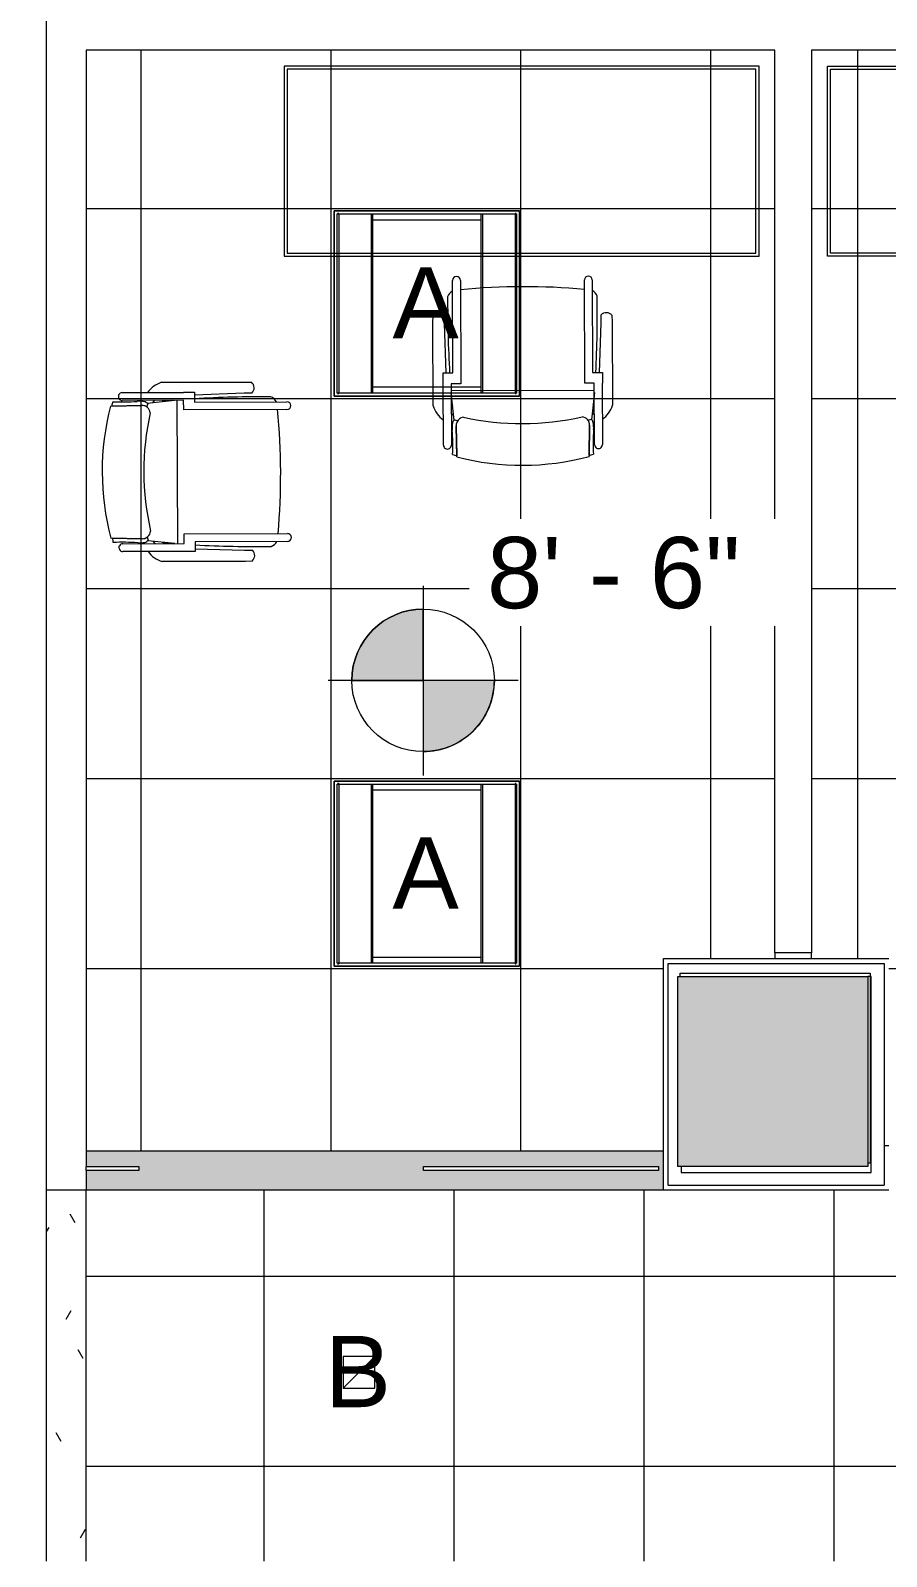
# Model space of a CAD drawing. Header units: inches. Extents: x -1206 to 1060, y -822 to 854.
# Drawn here: x -230.1 to -122, y 339.8 to 532.5 of the extents above; entities that cross this region are included whole.
import ezdxf

# ---------------------------------------------------------------- set-up
doc = ezdxf.new("R2010")
doc.units = ezdxf.units.IN
doc.header["$MEASUREMENT"] = 0
for name, color, linetype, lineweight in [('X1$0$18_0109_REV_dwg _7_', 8, 'Continuous', 9), ('X1$0$A-CLNG', 13, 'Continuous', 13), ('X1$0$A-CLNG-PATT', 13, 'Continuous', 13), ('X1$0$A-WALL', 113, 'Continuous', 13), ('X1$0$A-WALL-PATT', 111, 'Continuous', 13), ('X1$0$BB Columns_Pen_No__7', 250, 'Continuous', 20), ('X1$0$E-LITE-EQPM', 33, 'Continuous', 9), ('X1$0$E-LITE-EQPM-IDEN', 33, 'Continuous', 9), ('X1$0$G-ANNO-DIMS', 111, 'Continuous', 9), ('X1$0$I-FURN', 30, 'Continuous', 9), ('X1$0$I-WALL', 2, 'Continuous', 13), ('X1$0$S-COLS', 52, 'Continuous', 9)]:
    doc.layers.add(name, color=color, linetype=linetype, lineweight=lineweight)
doc.styles.add('X1$0$Arial', font='arial.ttf', dxfattribs={"height": 8.999999999999991})
pattern_1 = [(0, (0, 0), (30.72, 7.68), [1.267, -21.773, 1.267, -21.773, -122.88]), (0, (0, 0), (30.72, 7.68), [-46.08, 1.267, -44.813, 1.267, -21.773, -53.76]), (0, (0, 0), (30.72, 7.68), [-115.2, 1.267, -14.093, 1.267, -37.133]), (120, (11.52, 3.84), (-22.01107510106448, 22.76430040425796), [1.267, -21.773, 1.267, -21.773, -122.88]), (120, (11.52, 3.84), (-22.01107510106448, 22.76430040425796), [-46.07999999999999, 1.267, -44.813, 1.267, -21.773, -53.75999999999999]), (120, (11.52, 3.84), (-22.01107510106448, 22.76430040425796), [-115.2, 1.267, -14.093, 1.267, -37.133]), (240, (15.36, 19.2), (-8.708924898935503, -30.44430040425795), [1.267, -21.773, 1.267, -21.773, -122.88]), (240, (15.36, 19.2), (-8.708924898935503, -30.44430040425795), [-46.08, 1.267, -44.813, 1.267, -21.773, -53.76]), (240, (15.36, 19.2), (-8.708924898935503, -30.44430040425795), [-115.2, 1.267, -14.093, 1.267, -37.133])]

# ---------------------------------------------------------------- blocks, each defined once
blk = doc.blocks.new('X1$0$Table-Multi_Use-Teknion-PRBF-R2014 - _See Type Catalog_-5471448-FIRST FLOOR RCP')
at = {"layer": 'X1$0$I-FURN'}
for p, q in [((29.99999999999994, 11.99999999999733), (-30.00000000000004, 11.99999999999733)), ((-30.00000000000004, 11.99999999999733), (-30.00000000000004, -12.00000000000305)), ((-29.59858467545087, 11.59858467544744), (-29.59858467545087, -11.59858467545916)), ((29.59858467545288, 11.59858467544744), (-29.59858467545087, 11.59858467544744)), ((29.59858467545288, -11.59858467545916), (29.59858467545288, 11.59858467544744)), ((29.99999999999994, -12.00000000000305), (29.99999999999994, 11.99999999999733)), ((-30.00000000000004, -12.00000000000305), (29.99999999999994, -12.00000000000305)), ((-29.59858467545087, -11.59858467545916), (29.59858467545288, -11.59858467545916))]:
    blk.add_line(p, q, dxfattribs=at)
blk = doc.blocks.new('X1$0$F-Haworth_Chair_X99-Seminar - X99 Seminar Chair with Glides-5034159-FIRST FLOOR RCP')
at = {"layer": 'X1$0$I-FURN'}
for p, q in [((-8.819570426643756, -0.8925494641141984), (-8.819570426643773, 10.77833585943518)), ((-7.828603339574118, 10.77833585943519), (-7.828603339574097, -2.27054672004128)), ((7.828603339575568, -2.27054672004128), (7.828603339575589, 10.77833585943519)), ((8.819570426645244, 10.77833585943518), (8.819570426645226, -0.8925494641141988)), ((-11.32417292118691, 5.481649725112688), (-11.29500691691706, 6.316854810634502)), ((-9.918558335967687, 6.364921454247101), (-9.918558335967685, 5.364921454247133)), ((9.918558335969154, 5.364921454247133), (9.918558335969157, 6.364921454247101)), ((11.29500691691853, 6.316854810634502), (11.32417292118838, 5.481649725112688)), ((-11.32417292118687, -5.05809713606885), (-11.32417292118689, 5.481649725112683)), ((-9.918558335967687, 5.364921454247133), (-9.705482499005956, -0.8925494641142581)), ((9.705482499007429, -0.8925494641142581), (9.918558335969157, 5.364921454247133)), ((11.32417292118836, 5.481649725112683), (11.32417292118834, -5.058097136068852)), ((-10.06957042664375, -0.8925494641142024), (-8.819570426643756, -0.8925494641141984)), ((-10.06957042664375, -2.270546720041287), (-10.06957042664375, -0.8925494641142024)), ((8.819570426645226, -0.8925494641141984), (10.06957042664523, -0.8925494641142024)), ((10.06957042664523, -0.8925494641142024), (10.06957042664522, -2.270546720041287)), ((-10.03789925041468, -2.270546720041287), (-10.06957042664375, -2.270546720041287)), ((-10.03789925041467, -10.02054672004128), (-10.03789925041468, -2.270546720041286)), ((-9.041880343971783, -2.270546720041284), (-9.041880343971773, -10.02054672004128)), ((-7.828603339574097, -2.27054672004128), (-9.041880343971783, -2.270546720041284)), ((-9.041880343971608, -3.121849652256108), (9.041880343973403, -3.121849652256049)), ((-8.680608624318566, -6.865956946998065), (-9.041880343971593, -3.428686139215465)), ((9.041880343973254, -2.270546720041284), (7.828603339575568, -2.27054672004128)), ((9.041880343973713, -3.428686139209323), (8.680608624320078, -6.86595694699769)), ((9.041880343973242, -10.02054672004128), (9.041880343973254, -2.270546720041284)), ((10.03789925041615, -2.270546720041287), (10.03789925041614, -10.02054672004128)), ((10.06957042664522, -2.270546720041287), (10.03789925041615, -2.270546720041287)), ((-9.041880343971705, -5.987114718055395), (-8.748016767090611, -6.224611309484306)), ((-8.609864881544665, -6.80971196428311), (-8.234737420038105, -6.94624719432734)), ((-8.422935226445931, -7.569171268942378), (-8.344757593437171, -11.36907113963429)), ((-8.341703794206929, -11.51750402067099), (-8.422935226445931, -7.569171268942446)), ((8.234737420039576, -6.94624719432734), (8.609864881546136, -6.80971196428311)), ((8.4229352264474, -7.569171268942446), (8.341693495862232, -11.51800458180039)), ((8.344757593438642, -11.36907113963429), (8.422935226447402, -7.569171268942378)), ((8.748016767091762, -6.224611309484565), (9.041880343973174, -5.987114718055395))]:
    blk.add_line(p, q, dxfattribs=at)
for centre, radius, start, end in [((-8.324086883108945, 10.77833585943518), 0.4954835435348262, 8.205831078175873e-13, 180.0000000000004), ((9.605649609056852e-13, -75.00753846055763), 84.96309728480021, 84.71194206674534, 95.2880579332559), ((8.324086883110418, 10.77833585943518), 0.495483543534827, 6.162328767615994e-13, 179.9999999999999), ((144.0649190457845, 7.322095333478877), 153.5187340147624, 179.474948162566, 183.0680663473001), ((-8.213386158982706, 8.27871519488173), 1.313538391750254, 117.6472601359962, 159.9567491976252), ((8.213386158984177, 8.27871519488173), 1.313538391750255, 20.04325080237585, 62.35273986399929), ((-144.0649190458015, 7.322095333479727), 153.5187340147808, 356.9319336527, 0.5250518374347706), ((-10.58366280581512, 5.678823093103245), 0.9555600017661421, 45.89014362710768, 138.1098563728949), ((10.58366280581659, 5.678823093103242), 0.9555600017661436, 41.89014362710635, 134.1098563728935), ((144.0649190457845, 7.322095333478877), 153.5187340147623, 184.0893717944817, 184.5213232809724), ((-144.0649190458015, 7.322095333479727), 153.5187340147808, 355.4786767190283, 355.9106282055182), ((-7.871855547715771, -3.924436860996667), 3.633686194922235, 198.1789341128339, 233.1331214573948), ((-8.236038694355733, -4.592080668149852), 0.7634741367699536, 194.2337537568683, 212.3683761056255), ((8.236038694357205, -4.592080668149854), 0.7634741367699526, 327.6316238944522, 345.7662462431373), ((7.871855547717241, -3.924436860996666), 3.633686194922231, 306.8668785426056, 341.8210658871666), ((-4.708018724093999, 1.148173546689498), 9.612083956419132, 243.1230662951259, 243.9964054105158), ((-5.200702521747142, -7.86450628266846), 3.739167988326884, 170.0935796350282, 184.0143474058679), ((-8.279941661204363, -7.326737456369237), 0.6133226644977433, 122.5426762066921, 170.0935796350304), ((-7.369641273754437, -7.547501216865815), 1.053516844636797, 95.95537142783688, 181.1786143726695), ((-7.369641273754433, -7.547501216865753), 1.053516844636803, 145.2001546139941, 181.178614372668), ((4.11670697531008e-13, 26.49489004856752), 33.83157789672385, 257.2284590713251, 282.7715409286731), ((7.369641273755907, -7.547501216865815), 1.053516844636797, 358.821385627331, 84.04462857221277), ((7.369641273755902, -7.547501216865756), 1.053516844636804, 358.8213856273304, 34.79984538600488), ((8.27994166120582, -7.326737456369243), 0.61332266449776, 9.906420364971083, 57.45732379330831), ((5.200702521748712, -7.86450628266846), 3.739167988326784, 355.9856525941323, 9.906420364973103), ((4.708018724095368, 1.148173546689734), 9.612083956419376, 296.0035945894825, 296.8769337048745), ((-36.062156889033, -10.03031532319606), 27.1981895986439, 357.4881782974307, 4.014347405864387), ((36.06215688903448, -10.03031532319607), 27.19818959864391, 175.9856525941345, 182.5118217025675), ((-9.539889797193222, -10.02054672004128), 0.4980094532214494, 180, 6.131073365081794e-13), ((0.002064612428876344, 20.72867255372102), 33.16526181323876, 254.4477637635459, 255.4234282194683), ((0.000949253462585009, 20.29190370350039), 32.88522889743001, 255.3040258467093, 284.6925359998273), ((-0.002064612432477464, 20.72867255373945), 33.16526181325784, 284.5765717805326, 285.5522362364544), ((9.539889797194691, -10.02054672004128), 0.4980094532214494, 180, 6.131073365081794e-13)]:
    blk.add_arc(centre, radius, start, end, dxfattribs=at)
blk = doc.blocks.new('X1$0$Table-Multi_Use-Teknion-PRBF-R2014 - _See Type Catalog_-5472963-FIRST FLOOR RCP')
at = {"layer": 'X1$0$I-FURN'}
for p, q in [((-30.00000000000004, 12.00000000000305), (29.99999999999994, 12.00000000000305)), ((-30.00000000000004, -11.99999999999733), (-30.00000000000004, 12.00000000000305)), ((-29.59858467545087, 11.59858467545916), (29.59858467545288, 11.59858467545916)), ((-29.59858467545087, -11.59858467544744), (-29.59858467545087, 11.59858467545916)), ((29.59858467545288, 11.59858467545916), (29.59858467545288, -11.59858467544744)), ((29.99999999999994, 12.00000000000305), (29.99999999999994, -11.99999999999733)), ((29.99999999999994, -11.99999999999733), (-30.00000000000004, -11.99999999999733)), ((29.59858467545288, -11.59858467544744), (-29.59858467545087, -11.59858467544744))]:
    blk.add_line(p, q, dxfattribs=at)
blk = doc.blocks.new('X1$0$18_0109_REV_dwg _7_-5631515-FIRST FLOOR RCP')
at = {"layer": 'X1$0$BB Columns_Pen_No__7', "color": 9}
blk.add_line((-6514.689988332142, 3335.658667390926), (-6514.689988332142, 3336.06632104076), dxfattribs=at)
at = {"layer": 'X1$0$BB Columns_Pen_No__7', "color": 9, "flags": 128}
blk.add_lwpolyline([(-6514.689988332142, 3336.06632104076), (-6490.689988332142, 3336.06632104076), (-6490.689988332142, 3312.06632104076), (-6490.966242284465, 3312.06632104076)], dxfattribs=at)
blk = doc.blocks.new('X1$0$L-Recessed-Axis-Duo - 2 x 2-V17-FIRST FLOOR RCP')
at = {"layer": 'X1$0$E-LITE-EQPM'}
for p, q in [((-11.70125000000018, 11.70124999999967), (-11.70125000000001, -11.70125000000036)), ((11.70125000000001, 11.70124999999984), (-11.70125000000018, 11.70124999999967)), ((11.7012500000001, -11.70125000000036), (11.70125000000001, 11.70124999999984)), ((-11.37499999999974, 11.26001541712435), (-11.37499999999974, 11.2743613211372)), ((-11.37499999999974, 11.13871248810012), (-11.37499999999974, 11.26001541712435)), ((-11.37499999999974, 11.13871248810012), (11.37500000000194, 11.13871248810012)), ((11.3212503404509, 11.32125034045032), (-11.3212503404504, 11.32125034045032)), ((-11.3212503404504, 11.32125034045033), (-11.3212503404504, -11.32125034045099)), ((11.3212503404509, -11.32125034045099), (11.3212503404509, 11.32125034045032)), ((11.37500000000193, 11.27436132113728), (11.37500000000193, 11.26001541712435)), ((11.37500000000194, 11.26001541712435), (11.37500000000194, 11.13871248810012)), ((-11.32125034045037, 7.025524577924827), (11.32125034045096, 7.025524577924827)), ((-11.32125034045037, 7.015847702113612), (11.32125034045096, 7.015847702113612)), ((-11.32125034045072, 6.852663287769302), (11.32125034045063, 6.852663287769302)), ((-10.57125025785035, 6.863553461615158), (-10.57125025785035, -6.863553461615171)), ((10.57125025785085, -6.863215716455894), (10.57125025785085, 6.863215716456192)), ((11.32125034045063, -6.852663287769132), (-11.32125034045072, -6.852663287768961)), ((-11.32125034045045, -7.015847702113351), (11.3212503404508, -7.015847702113351)), ((-11.32125034045045, -7.025524577924568), (11.3212503404508, -7.025524577924568)), ((-11.37499999999974, -11.26001541712425), (-11.37499999999974, -11.13871248809951)), ((-11.37499999999974, -11.13871248809951), (11.37500000000194, -11.13871248809951)), ((-11.37499999999974, -11.27436132113721), (-11.37499999999974, -11.26001541712425)), ((-11.3212503404504, -11.32125034045098), (11.3212503404509, -11.32125034045099)), ((11.37500000000194, -11.13871248809951), (11.37500000000194, -11.26001541712425)), ((11.37500000000194, -11.26001541712425), (11.37500000000194, -11.27436132113729)), ((-11.70125000000001, -11.70125000000036), (11.7012500000001, -11.70125000000036))]:
    blk.add_line(p, q, dxfattribs=at)
for points, knots in [([(-11.64125001675037, 11.6412500167503), (-11.6464860030446, 11.64660277706004), (-11.65433927915147, 11.65431583323231), (-11.66427666576284, 11.66427681762273), (-11.67133580883706, 11.67133766628077), (-11.67788014913949, 11.67787256750432), (-11.68379774836782, 11.68380222611823), (-11.68898732805207, 11.68897699868511), (-11.69336016269634, 11.69336573628232), (-11.69684117998876, 11.69682921501138), (-11.70021528227305, 11.70022710545531), (-11.70124999999983, 11.70122677901994), (-11.70124999999982, 11.70124999999974)], [0, 0, 0, 0, 0.1666666666666667, 0.25, 0.3333333333333333, 0.4166666666666666, 0.5, 0.5833333333333333, 0.6666666666666666, 0.75, 0.8333333333333334, 1, 1, 1, 1]), ([(11.64125001675088, 11.6412500167503), (11.64660277706061, 11.64648600304452), (11.65431583323289, 11.6543392791514), (11.66427681762331, 11.66427666576276), (11.67133766628134, 11.67133580883699), (11.67787256750489, 11.67788014913941), (11.68380222611882, 11.68379774836774), (11.68897699868568, 11.68898732805199), (11.69336573628289, 11.69336016269627), (11.69682921501196, 11.69684117998867), (11.70022710545588, 11.70021528227298), (11.70122677902052, 11.70124999999974), (11.70125000000032, 11.70124999999974)], [0, 0, 0, 0, 0.1666666666666667, 0.25, 0.3333333333333333, 0.4166666666666666, 0.5, 0.5833333333333333, 0.6666666666666666, 0.75, 0.8333333333333334, 1, 1, 1, 1]), ([(-11.70124999999982, -11.7012500000004), (-11.70122677902002, -11.7012500000004), (-11.70022710545539, -11.70021528227363), (-11.69682921501146, -11.69684117998934), (-11.69336573628239, -11.69336016269694), (-11.68897699868518, -11.68898732805265), (-11.68380222611832, -11.6837977483684), (-11.67787256750439, -11.67788014914007), (-11.67133766628084, -11.67133580883765), (-11.66427681762281, -11.66427666576342), (-11.65431583323239, -11.65433927915206), (-11.64660277706012, -11.64648600304518), (-11.64125001675038, -11.64125001675096)], [-1, -1, -1, -1, -0.8333333333333333, -0.75, -0.6666666666666666, -0.5833333333333333, -0.5, -0.4166666666666666, -0.3333333333333333, -0.25, -0.1666666666666667, 0, 0, 0, 0]), ([(11.64125001675088, -11.64125001675096), (11.6464860030451, -11.6466027770607), (11.65433927915197, -11.65431583323297), (11.66427666576334, -11.6642768176234), (11.67133580883756, -11.67133766628143), (11.67788014913999, -11.67787256750498), (11.68379774836832, -11.6838022261189), (11.68898732805257, -11.68897699868577), (11.69336016269684, -11.69336573628298), (11.69684117998925, -11.69682921501204), (11.70021528227355, -11.70022710545597), (11.70125000000031, -11.7012267790206), (11.70125000000032, -11.7012500000004)], [0, 0, 0, 0, 0.1666666666666667, 0.25, 0.3333333333333333, 0.4166666666666666, 0.5, 0.5833333333333333, 0.6666666666666666, 0.75, 0.8333333333333334, 1, 1, 1, 1])]:
    blk.add_open_spline(points, degree=3, knots=knots, dxfattribs=at)
blk = doc.blocks.new('X1$0$L-Recessed-Axis-Duo - 2 x 2-V14-FIRST FLOOR RCP')
at = {"layer": 'X1$0$E-LITE-EQPM'}
for p, q in [((-11.70124999999959, 11.7012500000007), (-11.70124999999959, -11.70124999999942)), ((11.70125000000061, 11.7012500000007), (-11.70124999999959, 11.7012500000007)), ((11.70125000000061, -11.70124999999942), (11.70125000000061, 11.7012500000007)), ((-11.37499999999974, 11.26001541712425), (-11.37499999999974, 11.27436132113721)), ((-11.37499999999974, 11.13871248809951), (-11.37499999999974, 11.26001541712425)), ((11.37500000000194, 11.13871248809951), (-11.37499999999974, 11.13871248809951)), ((-11.3212503404504, 11.32125034045099), (-11.3212503404504, -11.32125034045033)), ((11.3212503404509, 11.32125034045099), (-11.3212503404504, 11.32125034045098)), ((11.3212503404509, -11.32125034045032), (11.3212503404509, 11.32125034045099)), ((11.37500000000194, 11.27436132113729), (11.37500000000194, 11.26001541712425)), ((11.37500000000194, 11.26001541712425), (11.37500000000194, 11.13871248809951)), ((11.32125034045088, 7.025524577924568), (-11.32125034045037, 7.025524577924568)), ((11.32125034045088, 7.015847702113351), (-11.32125034045037, 7.015847702113351)), ((-11.32125034045012, 6.852663287769388), (11.32125034045114, 6.852663287769388)), ((-10.57125025785035, 6.863553461615094), (-10.57125025785035, -6.863553461615235)), ((10.57125025785085, -6.863215716456179), (10.57125025785085, 6.863215716455961)), ((11.32125034045114, -6.852663287768961), (-11.32125034045012, -6.852663287768961)), ((11.32125034045088, -7.015847702113612), (-11.32125034045037, -7.015847702113612)), ((11.32125034045088, -7.025524577924827), (-11.32125034045037, -7.025524577924827)), ((-11.37499999999974, -11.26001541712435), (-11.37499999999974, -11.13871248810012)), ((11.37500000000194, -11.13871248810012), (-11.37499999999974, -11.13871248810012)), ((-11.37499999999974, -11.2743613211372), (-11.37499999999974, -11.26001541712435)), ((-11.3212503404504, -11.32125034045032), (11.3212503404509, -11.32125034045032)), ((11.37500000000194, -11.13871248810012), (11.37500000000194, -11.26001541712435)), ((11.37500000000193, -11.26001541712435), (11.37500000000193, -11.27436132113728)), ((-11.70124999999959, -11.70124999999942), (11.70125000000061, -11.70124999999942))]:
    blk.add_line(p, q, dxfattribs=at)
for points, knots in [([(-11.64125001675038, 11.64125001675096), (-11.64660277706012, 11.64648600304518), (-11.65431583323239, 11.65433927915206), (-11.66427681762281, 11.66427666576342), (-11.67133766628085, 11.67133580883766), (-11.67787256750439, 11.67788014914007), (-11.68380222611832, 11.6837977483684), (-11.68897699868519, 11.68898732805266), (-11.69336573628239, 11.69336016269693), (-11.69682921501146, 11.69684117998933), (-11.70022710545539, 11.70021528227364), (-11.70122677902002, 11.7012500000004), (-11.70124999999982, 11.7012500000004)], [-1, -1, -1, -1, -0.8333333333333333, -0.75, -0.6666666666666666, -0.5833333333333333, -0.5, -0.4166666666666666, -0.3333333333333333, -0.25, -0.1666666666666667, 0, 0, 0, 0]), ([(11.70125000000032, 11.7012500000004), (11.70125000000032, 11.7012267790206), (11.70021528227355, 11.70022710545597), (11.69684117998925, 11.69682921501204), (11.69336016269685, 11.69336573628298), (11.68898732805257, 11.68897699868577), (11.68379774836832, 11.6838022261189), (11.67788014913999, 11.67787256750498), (11.67133580883757, 11.67133766628143), (11.66427666576333, 11.66427681762339), (11.65433927915198, 11.65431583323298), (11.64648600304509, 11.6466027770607), (11.64125001675088, 11.64125001675096)], [0, 0, 0, 0, 0.1666666666666667, 0.25, 0.3333333333333333, 0.4166666666666666, 0.5, 0.5833333333333333, 0.6666666666666666, 0.75, 0.8333333333333334, 1, 1, 1, 1]), ([(-11.70124999999982, -11.70124999999974), (-11.70124999999982, -11.70122677901994), (-11.70021528227305, -11.70022710545531), (-11.69684117998876, -11.69682921501138), (-11.69336016269634, -11.69336573628232), (-11.68898732805207, -11.68897699868511), (-11.68379774836782, -11.68380222611823), (-11.67788014913949, -11.67787256750431), (-11.67133580883706, -11.67133766628077), (-11.66427666576283, -11.66427681762273), (-11.65433927915148, -11.65431583323231), (-11.6464860030446, -11.64660277706004), (-11.64125001675037, -11.6412500167503)], [0, 0, 0, 0, 0.1666666666666667, 0.25, 0.3333333333333333, 0.4166666666666666, 0.5, 0.5833333333333333, 0.6666666666666666, 0.75, 0.8333333333333334, 1, 1, 1, 1]), ([(11.70125000000032, -11.70124999999974), (11.70122677902052, -11.70124999999974), (11.70022710545588, -11.70021528227297), (11.69682921501196, -11.69684117998868), (11.6933657362829, -11.69336016269627), (11.68897699868568, -11.68898732805199), (11.68380222611881, -11.68379774836774), (11.67787256750489, -11.67788014913941), (11.67133766628135, -11.67133580883699), (11.66427681762331, -11.66427666576276), (11.65431583323289, -11.65433927915141), (11.64660277706061, -11.64648600304452), (11.64125001675088, -11.6412500167503)], [0, 0, 0, 0, 0.1666666666666667, 0.25, 0.3333333333333333, 0.4166666666666666, 0.5, 0.5833333333333333, 0.6666666666666666, 0.75, 0.8333333333333334, 1, 1, 1, 1])]:
    blk.add_open_spline(points, degree=3, knots=knots, dxfattribs=at)
blk = doc.blocks.new('X1$0$L-Recessed Square Downlight - 4_-4552743-FIRST FLOOR RCP')
at = {"layer": 'X1$0$E-LITE-EQPM'}
for p, q in [((-1.99999999999969, -2.00000000000022), (-1.99999999999969, 1.999999999999777)), ((-1.99999999999969, 1.999999999999777), (2.000000000000309, 1.999999999999777)), ((-1.99999999999969, 1.999999999999777), (2.000000000000309, -2.00000000000022)), ((2.000000000000309, 1.999999999999777), (2.000000000000309, -2.00000000000022)), ((2.000000000000309, -2.00000000000022), (-1.99999999999969, -2.00000000000022))]:
    blk.add_line(p, q, dxfattribs=at)
blk = doc.blocks.new('X1$0$Concrete-Rectangular-Column - 24 X 24-V32-FIRST FLOOR RCP')
at = {"layer": 'X1$0$S-COLS'}
blk.add_hatch(color=7, dxfattribs=at).paths.add_polyline_path([(12, -12.00000000000034), (12, 11.99999999999966), (-12, 11.99999999999966), (-12, -12.00000000000034), (-7.076117538866526, -12.00000000000034)], flags=0)
at = {"layer": 'X1$0$S-COLS', "color": 8, "lineweight": 20}
for p, q in [((-12, 12), (11.99999999999999, 12)), ((-12, -12), (-12, 12)), ((11.99999999999999, 12), (11.99999999999999, -12)), ((11.99999999999999, -12), (-12, -12))]:
    blk.add_line(p, q, dxfattribs=at)
blk = doc.blocks.new('X1$0$Spot Elevations - Spot Elevation - Target Filled-49714-FIRST FLOOR RCP')
at = {"layer": 'X1$0$G-ANNO-DIMS'}
h = blk.add_hatch(color=256, dxfattribs=at)
edge = h.paths.add_edge_path(flags=0)
edge.add_line((1.249000902703301e-16, 0), (-0.09374999999999985, 0))
edge.add_arc((4.891920202254595e-16, -2.60208521396521e-16), 0.09375000000000024, 90.00000000000063, 180.0000000000003, ccw=False)
edge.add_line((1.249000902703301e-16, 0.09375000000000007), (1.249000902703301e-16, 0))
h = blk.add_hatch(color=256, dxfattribs=at)
edge = h.paths.add_edge_path(flags=0)
edge.add_line((1.249000902703301e-16, 0), (0.09375000000000029, 0))
edge.add_arc((2.289834988289385e-16, 6.245004513516504e-17), 0.09374999999999996, 269.99999999999955, 359.99999999999966, ccw=False)
edge.add_line((1.249000902703301e-16, -0.09375), (1.249000902703301e-16, 0))
for p, q in [((-2.706168622523819e-16, 0.1243846875261664), (-2.706168622523819e-16, -0.125)), ((1.249000902703301e-16, 0), (1.249000902703301e-16, 0.09375000000000007)), ((0.1250000000000001, 7.067913962433002e-16), (-0.1249999999999998, 7.067913962433002e-16)), ((-0.09374999999999985, 0), (1.249000902703301e-16, 0)), ((1.249000902703301e-16, 0), (1.249000902703301e-16, -0.09375)), ((0.09375000000000029, 0), (1.249000902703301e-16, 0))]:
    blk.add_line(p, q, dxfattribs=at)
blk.add_circle((1.249000902703301e-16, 0), 0.09375000000000007, dxfattribs=at)
for centre, radius, start, end in [((4.891920202254595e-16, -2.60208521396521e-16), 0.09375000000000024, 90.0000000000002, 179.9999999999999), ((2.289834988289385e-16, 6.245004513516504e-17), 0.09374999999999996, 269.9999999999992, 359.9999999999993)]:
    blk.add_arc(centre, radius, start, end, dxfattribs=at)
blk = doc.blocks.new('X1')
at = {"layer": 'X1$0$A-CLNG-PATT'}
h = blk.add_hatch(dxfattribs=at)
h.set_pattern_fill('FP1_1', color=256, style=0, pattern_type=2)
h.set_pattern_definition(pattern_1)
h.paths.add_polyline_path([(-32.61180375498201, -389.1941201453394), (-30.29930375498804, -389.1941201453394), (-30.29930375498804, -206.2566201453434), (-29.79930375498764, -206.2566201453434), (-29.79930375498764, -389.1941201453394), (-27.98680375499032, -389.1941201453394), (-27.98680375499032, -165.5691201453427), (-29.79930375498764, -165.5691201453427), (-29.79930375498764, -170.2566201453432), (-30.2993037549877, -170.2566201453432), (-30.2993037549877, -165.5691201453427), (-32.61180375498201, -165.5691201453427), (-32.61180375498201, -377.9417924075045)], flags=0)
h.paths.add_polyline_path([(-105.2368037549877, -304.6941201453425), (-104.611803754988, -304.6941201453422), (-104.611803754988, -178.7100796679003), (-106.611803754988, -178.7100796679003), (-106.611803754988, -262.7100796679002), (-107.1118037549879, -262.7100796679002), (-107.1118037549879, -178.7100796679003), (-108.8618037549877, -178.7100796679003), (-108.8618037549877, -304.6941201453425), (-107.1118037549879, -304.6941201453425), (-107.1118037549879, -298.7100796679001), (-106.6118037549879, -298.7100796679001), (-106.6118037549879, -304.6941201453425)], flags=0)
h.paths.add_polyline_path([(-30.2993037549877, -160.9441201453454), (-30.2993037549877, -154.944120145342), (-29.79930375498764, -154.944120145342), (-29.79930375498764, -160.9441201453454), (-27.98680375499032, -160.9441201453454), (-27.98680375498486, 13.9851245794365), (-29.7993037549873, 13.9851245794365), (-29.7993037549873, -118.944120145342), (-30.29930375498753, -118.944120145342), (-30.29930375498753, 13.9851245794365), (-32.61180375498201, 13.9851245794365), (-32.61180375498201, -160.9441201451817)], flags=0)
h.paths.add_polyline_path([(-30.29930375498736, 18.61012457943655), (-30.29930375498736, 23.61012457943883), (-29.7993037549873, 23.61012457943883), (-29.7993037549873, 18.61012457943655), (-27.98680375498486, 18.61012457943655), (-27.98680375498486, 233.759077486753), (-29.79930375498696, 233.759077486753), (-29.79930375498696, 59.610124579439), (-30.29930375498736, 59.610124579439), (-30.29930375498702, 233.759077486753), (-32.61180375498201, 233.759077486753), (-32.61180375498201, 18.61012457959293)], flags=0)
h.paths.add_polyline_path([(-30.29930375498702, 238.3840774867529), (-30.29930375498702, 244.9636148551555), (-29.79930375498696, 244.9636148551555), (-29.79930375498696, 238.3840774867529), (-27.98680375498486, 238.3840774867529), (-27.99142728802024, 386.055879854658), (-29.79930375498662, 386.055879854658), (-29.79930375498662, 280.9636148551555), (-30.29930375498685, 280.9636148551555), (-30.29930375498685, 386.055879854658), (-32.61180375498201, 386.055879854658), (-32.61180375498201, 238.3840774868144)], flags=0)
h.paths.add_polyline_path([(-150.1794770482082, 386.0558798546584), (-150.1794770482082, 391.0558798546583), (-223.0857920039768, 391.0558798546583), (-223.0857920039768, 389.0558798546589), (-216.460792003977, 389.0558798546584), (-216.460792003977, 388.5558798546585), (-223.0857920039768, 388.5558798546583), (-223.0857920039768, 386.0558798546587), (-178.9641361878239, 386.0558798546584)], flags=0)
h.paths.add_polyline_path([(-178.9641361878239, 388.5558798546583), (-180.460792003977, 388.5558798546583), (-180.460792003977, 389.0558798546584), (-150.7732920039769, 389.0558798546584), (-150.7732920039769, 388.5558798546583)], flags=0)
h.paths.add_polyline_path([(-225.5701190574356, 535.0188083799981), (-223.3201190574354, 535.0188083799981), (-223.3201190574354, 600.5346993987056), (-225.5701190574354, 600.5346993987056), (-225.5701190574354, 575.7899691922055), (-226.0701190574355, 575.7899691922055), (-226.0701190574355, 600.5346993987056), (-228.3201190574353, 600.5346993987056), (-228.3201190574353, 535.0188083799987), (-226.0701190574353, 535.0188083799981), (-226.0701190574355, 539.7899691922054), (-225.5701190574356, 539.7899691922054)], flags=0)
h.paths.add_polyline_path([(-798.3452369940321, 596.0013681427654), (-798.3452369940321, 620.5013681427655), (-797.845236994032, 620.5013681427655), (-797.845236994032, 596.0013681427654), (-795.932031569259, 596.0013681427654), (-795.9320315692585, 661.3058805252114), (-732.1809041668897, 661.3058805252115), (-732.1809041668897, 663.0346993987076), (-756.085790536625, 663.0346993987075), (-756.085790536625, 663.5346993987075), (-732.1809041668897, 663.5346993987074), (-732.1809041668897, 666.2846993987077), (-796.0327179414948, 666.2846993987077), (-796.0327179414948, 663.5346993987077), (-792.0857905366249, 663.5346993987077), (-792.0857905366249, 663.0346993987079), (-796.0327179414948, 663.0346993987079), (-796.0327179414948, 661.3215774867521), (-797.845236994032, 661.3058805252118), (-797.845236994032, 656.5013681427656), (-798.3452369940321, 656.5013681427656), (-798.3452369940321, 661.3058805252118), (-800.9320315692589, 661.3058805252118), (-800.9320315692589, 596.0013681427654)], flags=0)
h.paths.add_polyline_path([(-468.3735939549146, 661.284699398707), (-468.3735939549146, 663.034699398707), (-492.27848032465, 663.0346993987071), (-492.27848032465, 663.534699398707), (-468.3735939549146, 663.534699398707), (-468.3735939549146, 666.2846993987058), (-532.9096790850751, 666.2846993987064), (-532.9096790850751, 663.534699398707), (-528.2784803246498, 663.534699398707), (-528.2784803246498, 663.0346993987072), (-532.9096790850751, 663.0346993987072), (-532.9096790850751, 661.2846993987075), (-505.6419709743761, 661.284699398707)], flags=0)
h.paths.add_polyline_path([(-537.5346790850749, 661.2846993987075), (-537.5346790850749, 663.0346993987071), (-540.7221790850754, 663.0346993987072), (-540.7221790850754, 663.534699398707), (-537.5346790850749, 663.534699398707), (-537.5346790850749, 666.2846993987077), (-600.6270654548108, 666.2846993987077), (-600.6270654548108, 663.5346993987072), (-576.7221790850756, 663.5346993987072), (-576.7221790850756, 663.0346993987072), (-600.6270654548108, 663.0346993987073), (-600.6270654548108, 661.2846993987075)], flags=0)
h.paths.add_polyline_path([(-394.5358937759141, 661.4311993415519), (-232.0701190574355, 661.4311993415519), (-232.0701190574355, 663.034699398706), (-354.3483937759141, 663.034699398706), (-354.3483937759141, 663.5346993987065), (-232.0701190574355, 663.5346993987065), (-232.0701190574355, 666.2846993987065), (-394.5358937759137, 666.2846993987065), (-394.5358937759137, 663.5346993987067), (-390.3483937759143, 663.5346993987067), (-390.3483937759143, 663.0346993987067), (-394.5358937759137, 663.0346993987067), (-394.5358937759141, 662.055879854658)], flags=0)
h = blk.add_hatch(dxfattribs=at)
h.set_pattern_fill('FP1_11', color=256, style=0, pattern_type=2)
h.set_pattern_definition([(90, (-168.179, 462.037), (24, -1.469576158976824e-15), []), (0, (-168.179, 462.037), (0, -24), [])])
h.paths.add_polyline_path([(-223.0857920039768, 391.0558798546583), (-150.1794770482082, 391.0558798546583), (-150.1794770482083, 415.3058798546584), (-136.0857920039766, 415.3058798546584), (-136.0857920039766, 530.0188083799983), (-223.0857920039768, 530.0188083799983), (-223.0857920039768, 416.2444575924952)], flags=0)
h.paths.add_polyline_path([(-189.6107611878238, 414.3361722423284), (-191.7556489232081, 414.3361722423284), (-191.7556489232062, 437.7385159923284), (-168.3533051732064, 437.7385159923267), (-168.3533051732096, 414.3361722423284), (-184.2874486878239, 414.3361722423284)], flags=0)
h.paths.add_polyline_path([(-191.7556489232062, 486.3361722423278), (-191.7556489232066, 509.7385159923272), (-168.3533051732083, 509.73851599233), (-168.3533051732064, 486.3361722423299), (-189.6107611878238, 486.3361722423302)], flags=0)
h = blk.add_hatch(dxfattribs=at)
h.set_pattern_fill('FP1_12', color=256, style=0, pattern_type=2)
h.set_pattern_definition([(90, (-77.612, 462.037), (24, -1.469576158976824e-15), []), (0, (-77.612, 462.037), (0, -24), [])])
h.paths.add_polyline_path([(-72.49788618782382, 391.3058798546587), (-32.61180375498457, 391.3058798546587), (-32.61180375498474, 474.3058798546586), (-50.92947704820056, 474.3058798546477), (-50.92947704819971, 530.0188083799986), (-131.4607920039768, 530.0188083799986), (-131.4607920039769, 415.3058798546584), (-121.679477048208, 415.3058798546584), (-121.6794770482082, 391.3058798546589), (-93.79113618782388, 391.3058798546587)], flags=0)
h.paths.add_polyline_path([(-101.1879756299808, 414.3361722423285), (-101.1879756299847, 437.7385159923267), (-77.78563187998468, 437.7385159923285), (-77.82119868782392, 414.3361722423285), (-99.11444868782381, 414.3361722423285)], flags=0)
h.paths.add_polyline_path([(-77.78563187998468, 486.3361722423285), (-101.1879756299847, 486.3361722423302), (-101.1879756299831, 509.7385159923301), (-77.78563187998297, 509.7385159923284), (-77.78563187998468, 489.0448638424953)], flags=0)
h = blk.add_hatch(dxfattribs=at)
h.set_pattern_fill('FP1_1', color=256, style=0, pattern_type=2)
h.set_pattern_definition(pattern_1)
h.paths.add_polyline_path([(-228.085792003977, 339.20365254409), (-223.0857920039768, 339.20365254409), (-223.0857920039768, 386.055879854658), (-228.085792003977, 386.0558798546587), (-228.085792003977, 339.3214542751297)], flags=0)
h = blk.add_hatch(dxfattribs=at)
h.set_pattern_fill('FP1_30', color=256, style=0, pattern_type=2)
h.set_pattern_definition([(90, (-128.612, -8.796), (24, -1.469576158976824e-15), []), (0, (-128.612, -8.796), (0, -24), [])])
h.paths.add_polyline_path([(-93.79113618782388, -406.1941201481503), (-32.61180375498713, -406.1941201481503), (-32.61180375498201, 386.2036525440901), (-121.6794770482082, 386.2036525440901), (-121.6794770482082, 386.0558798546582), (-223.0857920039768, 386.0558798546587), (-223.0857920039768, 339.20365254409), (-104.6118037549905, 339.2036525440895), (-104.6118037549905, 334.2036525440899), (-104.6607779913061, 334.2036525440899), (-104.6607779913061, 208.0082674119975), (-104.6118037549873, 208.0082674119975), (-104.6118037549871, 71.24690165204815), (-104.6607779913061, 71.24690165204815), (-104.6607779913061, -54.94412014534191), (-104.6118037549876, -54.94412014534191), (-104.6118037549878, -343.9441201453427), (-104.6607779913061, -343.9441201453427), (-104.6607779913061, -406.1941201481503)], flags=0)
at = {"layer": 'X1$0$A-WALL-PATT', "lineweight": 9}
h = blk.add_hatch(dxfattribs=at)
h.set_pattern_fill('FP1_1', color=256, style=0, pattern_type=2)
h.set_pattern_definition(pattern_1)
h.paths.add_polyline_path([(-121.6794770482082, 386.0558798546582), (-121.6794770482082, 414.6808798546583), (-122.3044770482081, 414.6808798546583), (-122.3044770482083, 386.0558798546582)], flags=0)
at = {"layer": 'X1$0$A-CLNG'}
for p, q in [((-168.3533051732082, 509.73851599233), (-191.7556489232082, 509.7385159923282)), ((-191.7556489232082, 509.7385159923282), (-191.7556489232064, 486.3361722423282)), ((-168.3533051732065, 486.33617224233), (-168.3533051732082, 509.73851599233)), ((-191.7556489232065, 486.3361722423282), (-168.3533051732065, 486.33617224233)), ((-168.3533051732061, 437.7385159923263), (-191.7556489232061, 437.7385159923284)), ((-191.7556489232061, 437.7385159923284), (-191.7556489232082, 414.3361722423284)), ((-168.3533051732081, 414.3361722423263), (-168.3533051732061, 437.7385159923263)), ((-191.7556489232082, 414.3361722423284), (-168.3533051732082, 414.3361722423263)), ((-136.0857920039769, 416.0558798546584), (-136.0857920039769, 415.3058798546584)), ((-131.4607920039769, 415.3058798546583), (-131.4607920039769, 416.0558798546585)), ((-223.0857920039769, 391.0558798546583), (-150.1794770482083, 391.0558798546583)), ((-228.0857920039768, 339.2036525440901), (-228.085792003977, 386.0558798546586)), ((-223.0857920039769, 339.2036525440901), (-223.0857920039769, 386.0558798546584)), ((-150.1794770482083, 386.0558798546584), (-223.0857920039769, 386.0558798546584))]:
    blk.add_line(p, q, dxfattribs=at)
at = {"layer": 'X1$0$A-WALL'}
for p, q in [((-136.0857920039769, 416.0558798546584), (-136.0857920039767, 530.0188083799984)), ((-131.4607920039767, 530.0188083799984), (-131.4607920039769, 416.0558798546584)), ((-149.5544770482083, 386.6808798546584), (-149.5544770482083, 414.6808798546583)), ((-149.5544770482083, 414.6808798546583), (-122.3044770482083, 414.6808798546583)), ((-131.4607920039769, 416.0558798546584), (-136.0857920039769, 416.0558798546584)), ((-122.3044770482083, 414.6808798546583), (-122.3044770482084, 386.6808798546583)), ((-223.085792003977, 388.5558798546585), (-223.085792003977, 389.0558798546585)), ((-149.5544770482083, 386.6808798546584), (-122.3044770482084, 386.6808798546583))]:
    blk.add_line(p, q, dxfattribs=at)
at = {"layer": 'X1$0$I-WALL'}
for p, q in [((-228.085792003977, 386.0558798546586), (-228.0857920039767, 535.0188083799986)), ((-136.0857920039767, 530.0188083799984), (-223.0857920039767, 530.0188083799987)), ((-223.0857920039767, 530.0188083799987), (-223.085792003977, 389.0558798546585)), ((-44.08579200397667, 530.0188083799981), (-131.4607920039767, 530.0188083799984)), ((-150.1794770482083, 386.0558798546584), (-150.1794770482083, 415.3058798546584)), ((-150.1794770482083, 415.3058798546584), (-121.6794770482083, 415.3058798546583)), ((-123.9294770482083, 413.0558798546583), (-124.3357920039758, 413.0558798546583)), ((-123.9294770482084, 388.3058798546583), (-123.9294770482083, 413.0558798546583)), ((-223.085792003977, 389.0558798546585), (-216.4607920039771, 389.0558798546585)), ((-223.085792003977, 388.5558798546585), (-223.085792003977, 386.0558798546586)), ((-216.4607920039771, 388.5558798546585), (-223.085792003977, 388.5558798546585)), ((-216.4607920039771, 389.0558798546585), (-216.4607920039771, 388.5558798546585)), ((-180.4607920039771, 388.5558798546584), (-180.4607920039771, 389.0558798546584)), ((-180.4607920039771, 389.0558798546584), (-150.773292003977, 389.0558798546583)), ((-150.773292003977, 388.5558798546583), (-180.4607920039771, 388.5558798546584)), ((-150.773292003977, 389.0558798546583), (-150.773292003977, 388.5558798546583)), ((-147.9294770482083, 389.0558798546584), (-147.9294770482083, 388.3058798546584)), ((-147.9294770482083, 388.3058798546584), (-123.9294770482084, 388.3058798546583)), ((-223.085792003977, 386.0558798546586), (-228.085792003977, 386.0558798546586)), ((-121.6794770482084, 386.0558798546583), (-150.1794770482083, 386.0558798546584))]:
    blk.add_line(p, q, dxfattribs=at)
at = {"layer": 'X1$0$18_0109_REV_dwg _7_', "color": 253}
blk.add_blockref('X1$0$18_0109_REV_dwg _7_-5631515-FIRST FLOOR RCP', (6366.63045028049, -2922.602787536267), dxfattribs=at)
at = {"layer": 'X1$0$E-LITE-EQPM', "extrusion": (0, 0, -1)}
for name, p, rotation in [('X1$0$L-Recessed-Axis-Duo - 2 x 2-V14-FIRST FLOOR RCP', (180.0544770482076, 498.0373441173289), 89.99999999999577), ('X1$0$L-Recessed-Axis-Duo - 2 x 2-V17-FIRST FLOOR RCP', (180.0544770482075, 426.0373441173276), 270.000000000005), ('X1$0$L-Recessed Square Downlight - 4_-4552743-FIRST FLOOR RCP', (188.6118037549911, 363.0719595141672), 180)]:
    blk.add_blockref(name, p, dxfattribs=dict(at, rotation=rotation))
at = {"layer": 'X1$0$G-ANNO-DIMS', "xscale": 95.99999999999994, "yscale": 95.99999999999994, "zscale": 95.99999999999994}
blk.add_blockref('X1$0$Spot Elevations - Spot Elevation - Target Filled-49714-FIRST FLOOR RCP', (-180.5282192150719, 450.4528100866512), dxfattribs=at)
at = {"layer": 'X1$0$I-FURN'}
blk.add_blockref('X1$0$Table-Multi_Use-Teknion-PRBF-R2014 - _See Type Catalog_-5471448-FIRST FLOOR RCP', (-168.0857920039766, 516.0188083800016), dxfattribs=at)
for name, p, rotation in [('X1$0$Table-Multi_Use-Teknion-PRBF-R2014 - _See Type Catalog_-5472963-FIRST FLOOR RCP', (-99.46079200397706, 516.0188083800016), 180), ('X1$0$F-Haworth_Chair_X99-Seminar - X99 Seminar Chair with Glides-5034159-FIRST FLOOR RCP', (-167.9498572632615, 490.2083803109642), 0.1959078224376302), ('X1$0$F-Haworth_Chair_X99-Seminar - X99 Seminar Chair with Glides-5034159-FIRST FLOOR RCP', (-208.4768744292512, 476.7854583223635), 270.1959078224386)]:
    blk.add_blockref(name, p, dxfattribs=dict(at, rotation=rotation))
at = {"layer": 'X1$0$S-COLS'}
blk.add_blockref('X1$0$Concrete-Rectangular-Column - 24 X 24-V32-FIRST FLOOR RCP', (-136.3357920039757, 401.0558798546584), dxfattribs=at)
at = {"layer": 'X1$0$E-LITE-EQPM-IDEN', "char_height": 8.999999999999991, "width": 10.30199999999999, "attachment_point": 1, "style": 'X1$0$Arial'}
for s, insert in [('A', (-184.4065391621875, 502.6271063680634)), ('A', (-184.4065391621874, 430.6271063680618)), ('B', (-192.9638660411714, 367.6617217649019))]:
    blk.add_mtext(s, dxfattribs=dict(at, insert=insert))
at = {"layer": 'X1$0$G-ANNO-DIMS', "insert": (-172.4593526440534, 468.560677181905), "char_height": 9, "width": 38.23472022955523, "attachment_point": 1, "line_spacing_factor": 0.9417779076525876, "style": 'X1$0$Arial', "bg_fill": 3, "box_fill_scale": 1.25, "bg_fill_color": 256, "bg_fill_true_color": 13158600, "bg_fill_transparency": 0}
blk.add_mtext('8\' - 6"', dxfattribs=at)

msp = doc.modelspace()

# ---------------------------------------------------------------- block references
at = {"color": 253}
msp.add_blockref('X1', (0, 0), dxfattribs=at)

doc.saveas('drawing.dxf')
